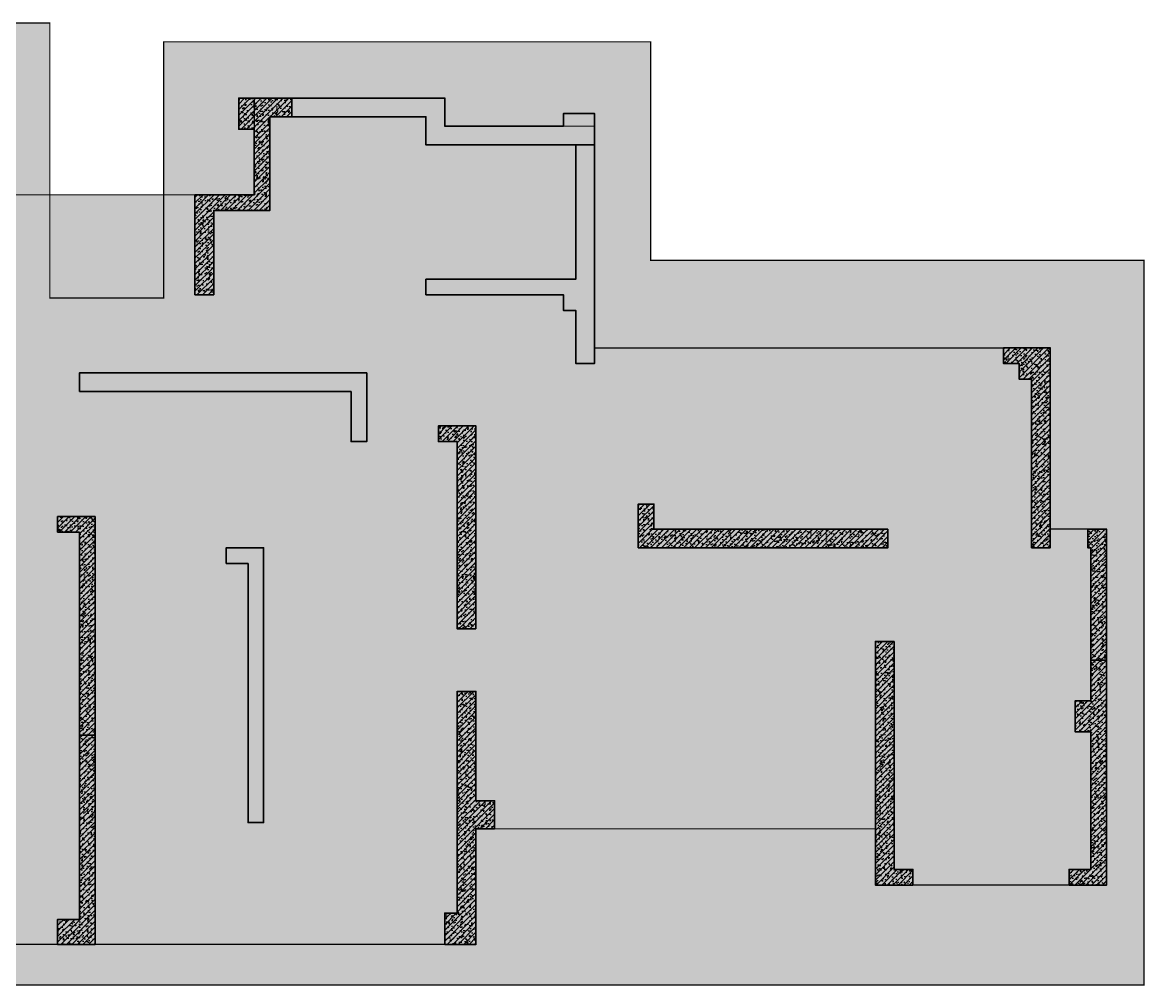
# Model space of a CAD drawing. Extents: x 923964 to 1204934, y 804567 to 1705037.
# Drawn here: x 1044660 to 1062634, y 1113117 to 1128537 of the extents above; entities that cross this region are included whole.
import ezdxf

# ---------------------------------------------------------------- set-up
doc = ezdxf.new("R2010")
doc.units = 0
doc.header["$LTSCALE"] = 500
doc.linetypes.add('DASH', pattern=[0.35, 0.25, -0.1])
for name, color, linetype in [('S_PLAN_HACH', 9, 'CONTINUOUS'), ('S_WALL', 2, 'CONTINUOUS'), ('S_WALL_HACH', 30, 'CONTINUOUS'), ('S_WALL_OTHE_HACH', 33, 'CONTINUOUS'), ('主楼填充', 7, 'CONTINUOUS')]:
    doc.layers.add(name, color=color, linetype=linetype)
pattern_1 = [(45, (0, 0), (-44.1941738, 44.1941738), []), (50, (0, 0), (179.315046, -15.688034), [18.75, -206.25]), (355, (0, 0), (-34.687833, 188.048033), [15, -165]), (100.4514, (14.94, -1.3), (144.627345, 172.359886), [15.935047, -175.285528]), (46.1842, (0, 50), (266.810262, -41.379754), [28.125, -309.375]), (96.6356, (22.23, 46.55), (233.665676, 243.529468), [23.90257, -262.92825]), (351.1842, (0, 50), (233.665486, 243.52965), [22.5, -247.5]), (21, (25, 37.5), (149.226763, -100.654723), [18.75, -206.25]), (326, (25, 37.5), (60.828833, 181.287511), [15, -165]), (71.4514, (37.44, 29.11), (210.055657, 80.632624), [15.935047, -175.285528]), (37.5, (0, 0), (3.0399638, 83.2234635), [0, -163, 0, -167.5, 0, -165.625]), (7.5, (0, 0), (65.7673844, 98.602928), [0, -95.5, 0, -159.25, 0, -63.125]), (327.5, (-55.75, 0), (133.455609, -5.638718), [0, -62.5, 0, -195, 0, -258.75]), (317.5, (-80.75, 0), (145.796542, 25.026246), [0, -81.25, 0, -129.5, 0, -183.75])]

msp = doc.modelspace()

# ---------------------------------------------------------------- hatches: boundary and pattern name
at = {"layer": 'S_PLAN_HACH'}
h = msp.add_hatch(dxfattribs=at)
h.set_pattern_fill('CROSS', color=4, scale=50, style=0)
h.set_pattern_definition([(0, (-67853.25, 1439.3), (317.5, 317.5), [158.75, -476.25]), (90, (-67773.88, 1359.92), (-317.5, 317.5), [158.75, -476.25])])
h.paths.add_polyline_path([(1021324, 1113127), (1062624, 1113127), (1062624, 1124727), (1054724, 1124727), (1054724, 1128227), (1046924, 1128227), (1046924, 1124127), (1045099, 1124127), (1045099, 1128527), (1040074, 1128527), (1040074, 1124127), (1037874, 1124127), (1037874, 1128027), (1030324, 1128027), (1030324, 1124977), (1021324, 1124977)])
at = {"layer": 'S_WALL_HACH'}
h = msp.add_hatch(color=256, dxfattribs=at)
h.dxf.hatch_style = 1
h.paths.add_polyline_path([(1048374, 1125777), (1047424, 1125777), (1047424, 1124177), (1047724, 1124177), (1047724, 1125527), (1048624, 1125527), (1048624, 1127027), (1048974, 1127027), (1048974, 1127327), (1048124, 1127327), (1048124, 1126827), (1048374, 1126827)])
h = msp.add_hatch(color=256, dxfattribs=at)
h.dxf.hatch_style = 1
h.paths.add_polyline_path([(1048974, 1127327), (1048974, 1127027), (1051124, 1127027), (1051124, 1126577), (1051324, 1126577), (1051324, 1126577), (1053824, 1126577), (1053824, 1127077), (1053324, 1127077), (1053324, 1126877), (1051424, 1126877), (1051424, 1127327)])
h = msp.add_hatch(color=256, dxfattribs=at)
h.dxf.hatch_style = 1
h.paths.add_polyline_path([(1053824, 1126577), (1053524, 1126577), (1053524, 1124427), (1051324, 1124427), (1051324, 1124427), (1051124, 1124427), (1051124, 1124177), (1053324, 1124177), (1053324, 1123927), (1053524, 1123927), (1053524, 1123077), (1053824, 1123077)])
h = msp.add_hatch(color=256, dxfattribs=at)
h.dxf.hatch_style = 1
h.paths.add_polyline_path([(1061124, 1123327), (1060374, 1123327), (1060374, 1123077), (1060624, 1123077), (1060624, 1122827), (1060824, 1122827), (1060824, 1120127), (1061124, 1120127)])
h = msp.add_hatch(color=256, dxfattribs=at)
h.dxf.hatch_style = 1
h.paths.add_polyline_path([(1045574, 1122627), (1049924, 1122627), (1049924, 1121827), (1050174, 1121827), (1050174, 1122927), (1045574, 1122927)])
h = msp.add_hatch(color=256, dxfattribs=at)
h.dxf.hatch_style = 1
h.paths.add_polyline_path([(1051924, 1118827), (1051924, 1122077), (1051674, 1122077), (1051324, 1122077), (1051324, 1121827), (1051624, 1121827), (1051624, 1118827)])
h = msp.add_hatch(color=256, dxfattribs=at)
h.dxf.hatch_style = 1
h.paths.add_polyline_path([(1058524, 1120427), (1054774, 1120427), (1054774, 1120827), (1054524, 1120827), (1054524, 1120127), (1058524, 1120127)])
h = msp.add_hatch(color=256, dxfattribs=at)
h.dxf.hatch_style = 1
h.paths.add_polyline_path([(1045574, 1120377), (1045224, 1120377), (1045224, 1120627), (1045824, 1120627), (1045824, 1117127), (1045574, 1117127)])
h = msp.add_hatch(color=256, dxfattribs=at)
h.dxf.hatch_style = 1
h.paths.add_polyline_path([(1061774, 1120127), (1061774, 1118327), (1062024, 1118327), (1062024, 1120427), (1061724, 1120427), (1061724, 1120127)])
h = msp.add_hatch(color=256, dxfattribs=at)
h.dxf.hatch_style = 1
h.paths.add_polyline_path([(1048274, 1119877), (1048274, 1115727), (1048524, 1115727), (1048524, 1120127), (1048124, 1120127), (1047924, 1120127), (1047924, 1119877)])
h = msp.add_hatch(color=256, dxfattribs=at)
h.dxf.hatch_style = 1
h.paths.add_polyline_path([(1058624, 1118627), (1058324, 1118627), (1058324, 1115877), (1058324, 1115877), (1058324, 1115627), (1058324, 1115627), (1058324, 1114727), (1058924, 1114727), (1058924, 1114977), (1058624, 1114977)])
h = msp.add_hatch(color=256, dxfattribs=at)
h.dxf.hatch_style = 1
h.paths.add_polyline_path([(1062024, 1114727), (1062024, 1118327), (1061774, 1118327), (1061774, 1117677), (1061524, 1117677), (1061524, 1117177), (1061774, 1117177), (1061774, 1114977), (1061424, 1114977), (1061424, 1114727)])
h = msp.add_hatch(color=256, dxfattribs=at)
h.dxf.hatch_style = 1
h.paths.add_polyline_path([(1051624, 1117827), (1051624, 1114277), (1051424, 1114277), (1051424, 1113777), (1051624, 1113777), (1051724, 1113777), (1051924, 1113777), (1051924, 1115627), (1052224, 1115627), (1052224, 1116077), (1051924, 1116077), (1051924, 1117827)])
h = msp.add_hatch(color=256, dxfattribs=at)
h.dxf.hatch_style = 1
h.paths.add_polyline_path([(1045824, 1113777), (1045224, 1113777), (1045224, 1114177), (1045574, 1114177), (1045574, 1117127), (1045824, 1117127)])
at = {"layer": 'S_WALL_OTHE_HACH'}
h = msp.add_hatch(dxfattribs=at)
h.set_pattern_fill('钢筋混凝土', color=256, scale=25)
h.set_pattern_definition(pattern_1)
h.paths.add_polyline_path([(1048374, 1125777), (1047424, 1125777), (1047424, 1124177), (1047724, 1124177), (1047724, 1125527), (1048624, 1125527), (1048624, 1127027), (1048974, 1127027), (1048974, 1127327), (1048124, 1127327), (1048124, 1126827), (1048374, 1126827)])
h = msp.add_hatch(dxfattribs=at)
h.set_pattern_fill('钢筋混凝土', color=256, scale=25)
h.set_pattern_definition(pattern_1)
h.paths.add_polyline_path([(1048974, 1127327), (1048974, 1127027), (1051124, 1127027), (1051124, 1126577), (1051324, 1126577), (1051324, 1126577), (1053824, 1126577), (1053824, 1127077), (1053324, 1127077), (1053324, 1126877), (1051424, 1126877), (1051424, 1127327)])
h = msp.add_hatch(dxfattribs=at)
h.set_pattern_fill('钢筋混凝土', color=256, scale=25)
h.set_pattern_definition(pattern_1)
h.paths.add_polyline_path([(1053824, 1126577), (1053524, 1126577), (1053524, 1124427), (1051324, 1124427), (1051324, 1124427), (1051124, 1124427), (1051124, 1124177), (1053324, 1124177), (1053324, 1123927), (1053524, 1123927), (1053524, 1123077), (1053824, 1123077)])
h = msp.add_hatch(dxfattribs=at)
h.set_pattern_fill('钢筋混凝土', color=256, scale=25)
h.set_pattern_definition(pattern_1)
h.paths.add_polyline_path([(1061124, 1123327), (1060374, 1123327), (1060374, 1123077), (1060624, 1123077), (1060624, 1122827), (1060824, 1122827), (1060824, 1120127), (1061124, 1120127)])
h = msp.add_hatch(dxfattribs=at)
h.set_pattern_fill('钢筋混凝土', color=256, scale=25)
h.set_pattern_definition(pattern_1)
h.paths.add_polyline_path([(1045574, 1122627), (1049924, 1122627), (1049924, 1121827), (1050174, 1121827), (1050174, 1122927), (1045574, 1122927)])
h = msp.add_hatch(dxfattribs=at)
h.set_pattern_fill('钢筋混凝土', color=256, scale=25)
h.set_pattern_definition(pattern_1)
h.paths.add_polyline_path([(1051924, 1118827), (1051924, 1122077), (1051674, 1122077), (1051324, 1122077), (1051324, 1121827), (1051624, 1121827), (1051624, 1118827)])
h = msp.add_hatch(dxfattribs=at)
h.set_pattern_fill('钢筋混凝土', color=256, scale=25)
h.set_pattern_definition(pattern_1)
h.paths.add_polyline_path([(1058524, 1120427), (1054774, 1120427), (1054774, 1120827), (1054524, 1120827), (1054524, 1120127), (1058524, 1120127)])
h = msp.add_hatch(dxfattribs=at)
h.set_pattern_fill('钢筋混凝土', color=256, scale=25)
h.set_pattern_definition(pattern_1)
h.paths.add_polyline_path([(1045574, 1120377), (1045224, 1120377), (1045224, 1120627), (1045824, 1120627), (1045824, 1117127), (1045574, 1117127)])
h = msp.add_hatch(dxfattribs=at)
h.set_pattern_fill('钢筋混凝土', color=256, scale=25)
h.set_pattern_definition(pattern_1)
h.paths.add_polyline_path([(1061774, 1120127), (1061774, 1118327), (1062024, 1118327), (1062024, 1120427), (1061724, 1120427), (1061724, 1120127)])
h = msp.add_hatch(dxfattribs=at)
h.set_pattern_fill('钢筋混凝土', color=256, scale=25)
h.set_pattern_definition(pattern_1)
h.paths.add_polyline_path([(1048274, 1119877), (1048274, 1115727), (1048524, 1115727), (1048524, 1120127), (1048124, 1120127), (1047924, 1120127), (1047924, 1119877)])
h = msp.add_hatch(dxfattribs=at)
h.set_pattern_fill('钢筋混凝土', color=256, scale=25)
h.set_pattern_definition(pattern_1)
h.paths.add_polyline_path([(1058624, 1118627), (1058324, 1118627), (1058324, 1115877), (1058324, 1115877), (1058324, 1115627), (1058324, 1115627), (1058324, 1114727), (1058924, 1114727), (1058924, 1114977), (1058624, 1114977)])
h = msp.add_hatch(dxfattribs=at)
h.set_pattern_fill('钢筋混凝土', color=256, scale=25)
h.set_pattern_definition(pattern_1)
h.paths.add_polyline_path([(1062024, 1114727), (1062024, 1118327), (1061774, 1118327), (1061774, 1117677), (1061524, 1117677), (1061524, 1117177), (1061774, 1117177), (1061774, 1114977), (1061424, 1114977), (1061424, 1114727)])
h = msp.add_hatch(dxfattribs=at)
h.set_pattern_fill('钢筋混凝土', color=256, scale=25)
h.set_pattern_definition(pattern_1)
h.paths.add_polyline_path([(1051624, 1117827), (1051624, 1114277), (1051424, 1114277), (1051424, 1113777), (1051624, 1113777), (1051724, 1113777), (1051924, 1113777), (1051924, 1115627), (1052224, 1115627), (1052224, 1116077), (1051924, 1116077), (1051924, 1117827)])
h = msp.add_hatch(dxfattribs=at)
h.set_pattern_fill('钢筋混凝土', color=256, scale=25)
h.set_pattern_definition(pattern_1)
h.paths.add_polyline_path([(1045824, 1113777), (1045224, 1113777), (1045224, 1114177), (1045574, 1114177), (1045574, 1117127), (1045824, 1117127)])
at = {"layer": '主楼填充'}
h = msp.add_hatch(dxfattribs=at)
h.set_pattern_fill('GRASS', color=1, scale=20)
h.set_pattern_definition([(90, (-76302.1, 260000), (-359.21, 359.21), [95.25, -623.17]), (45, (-76302.1, 260000), (-359.21024, 359.21024), [95.25, -412.75]), (135, (-76302.1, 260000), (-359.21024, -359.21024), [95.25, -412.75])])
h.paths.add_polyline_path([(1061124, 1120427), (1062024, 1120427), (1062024, 1114727), (1058324, 1114727), (1058324, 1115627), (1051924, 1115627), (1051924, 1113777), (1033124, 1113777), (1033124, 1115627), (1026724, 1115627), (1026724, 1114727), (1023024, 1114727), (1023024, 1120427), (1023924, 1120427), (1023924, 1123327), (1031224, 1123327), (1031224, 1126877), (1036224, 1126877), (1036224, 1126177), (1036974, 1126177), (1040974, 1126177), (1040974, 1127927), (1044074, 1127927), (1044074, 1125777), (1048374, 1125777), (1048374, 1127327), (1051424, 1127328), (1051424, 1126877), (1053824, 1126877), (1053824, 1123327), (1061124, 1123327)])

# ---------------------------------------------------------------- linework, layer by layer
at = {"layer": 'S_PLAN_HACH', "color": 4, "linetype": 'DASH', "const_width": 20}
msp.add_lwpolyline([(1021324, 1113127), (1062624, 1113127), (1062624, 1124727), (1054724, 1124727), (1054724, 1128227), (1046924, 1128227), (1046924, 1124127), (1045099, 1124127), (1045099, 1128527), (1040074, 1128527), (1040074, 1124127), (1037874, 1124127), (1037874, 1128027), (1030324, 1128027), (1030324, 1124977), (1021324, 1124977)], close=True, dxfattribs=at)
at = {"layer": 'S_WALL', "lineweight": 35}
for points in [[(1048374, 1125777), (1047424, 1125777), (1047424, 1124177), (1047724, 1124177), (1047724, 1125527), (1048624, 1125527), (1048624, 1127027), (1048974, 1127027), (1048974, 1127327), (1048124, 1127327), (1048124, 1126827), (1048374, 1126827)], [(1048974, 1127327), (1048974, 1127027), (1051124, 1127027), (1051124, 1126577), (1051324, 1126577), (1051324, 1126577), (1053824, 1126577), (1053824, 1127077), (1053324, 1127077), (1053324, 1126877), (1051424, 1126877), (1051424, 1127327)], [(1045574, 1122627), (1049924, 1122627), (1049924, 1121827), (1050174, 1121827), (1050174, 1122927), (1045574, 1122927)], [(1048274, 1119877), (1048274, 1115727), (1048524, 1115727), (1048524, 1120127), (1048124, 1120127), (1047924, 1120127), (1047924, 1119877)], [(1051624, 1117827), (1051624, 1114277), (1051424, 1114277), (1051424, 1113777), (1051624, 1113777), (1051724, 1113777), (1051724, 1113777), (1051924, 1113777), (1051924, 1115627), (1052224, 1115627), (1052224, 1116077), (1051924, 1116077), (1051924, 1117827)], [(1045824, 1113777), (1045224, 1113777), (1045224, 1114177), (1045574, 1114177), (1045574, 1117127), (1045824, 1117127)]]:
    msp.add_lwpolyline(points, close=True, dxfattribs=at)
at = {"layer": 'S_WALL', "lineweight": 35, "elevation": 0}
for points in [[(1053824, 1126577), (1053524, 1126577), (1053524, 1124427), (1051324, 1124427), (1051324, 1124427), (1051124, 1124427), (1051124, 1124177), (1053324, 1124177), (1053324, 1123927), (1053524, 1123927), (1053524, 1123077), (1053824, 1123077)], [(1061124, 1123327), (1060374, 1123327), (1060374, 1123077), (1060624, 1123077), (1060624, 1122827), (1060824, 1122827), (1060824, 1120127), (1061124, 1120127)], [(1051924, 1118827), (1051924, 1122077), (1051674, 1122077), (1051324, 1122077), (1051324, 1121827), (1051624, 1121827), (1051624, 1118827)], [(1058524, 1120427), (1054774, 1120427), (1054774, 1120827), (1054524, 1120827), (1054524, 1120127), (1058524, 1120127)], [(1045574, 1120377), (1045224, 1120377), (1045224, 1120627), (1045824, 1120627), (1045824, 1117127), (1045574, 1117127)], [(1061774, 1120127), (1061774, 1118327), (1062024, 1118327), (1062024, 1120427), (1061724, 1120427), (1061724, 1120127)], [(1058624, 1118627), (1058324, 1118627), (1058324, 1115877), (1058324, 1115877), (1058324, 1115627), (1058324, 1115627), (1058324, 1114727), (1058924, 1114727), (1058924, 1114977), (1058624, 1114977)], [(1062024, 1114727), (1062024, 1118327), (1061774, 1118327), (1061774, 1117677), (1061524, 1117677), (1061524, 1117177), (1061774, 1117177), (1061774, 1114977), (1061424, 1114977), (1061424, 1114727)]]:
    msp.add_lwpolyline(points, close=True, dxfattribs=at)
at = {"layer": '主楼填充', "color": 1, "const_width": 20, "elevation": 0}
msp.add_lwpolyline([(1044074, 1125777), (1048374, 1125777), (1048374, 1127327), (1051424, 1127328), (1051424, 1126877), (1053824, 1126877), (1053824, 1123327), (1061124, 1123327), (1061124, 1120427), (1062024, 1120427), (1062024, 1114727), (1058324, 1114727), (1058324, 1115627), (1051924, 1115627), (1051924, 1113777), (1033124, 1113777)], dxfattribs=at)

doc.saveas('drawing.dxf')
